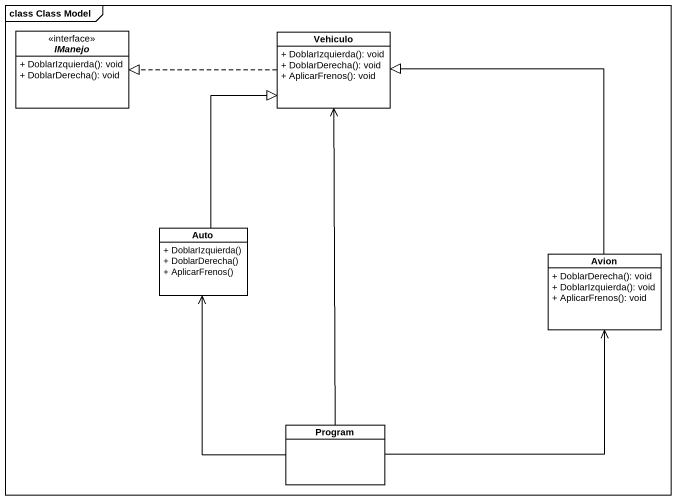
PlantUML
@startuml
mainframe class Class Model
hide circle
hide empty members
skinparam classAttributeIconSize 0
interface IManejo <<interface>> {
  + DoblarIzquierda(): void
  + DoblarDerecha(): void
}
class Vehiculo {
  + DoblarIzquierda(): void
  + DoblarDerecha(): void
  + AplicarFrenos(): void
}
class Auto {
  + DoblarIzquierda()
  + DoblarDerecha()
  + AplicarFrenos()
}
class Avion {
  + DoblarDerecha(): void
  + DoblarIzquierda(): void
  + AplicarFrenos(): void
}
class Program
Vehiculo .left.|> IManejo
Auto -up-|> Vehiculo
Avion -up-|> Vehiculo
Program -up-> Vehiculo
Program -up-> Auto
Program -up-> Avion
@enduml
